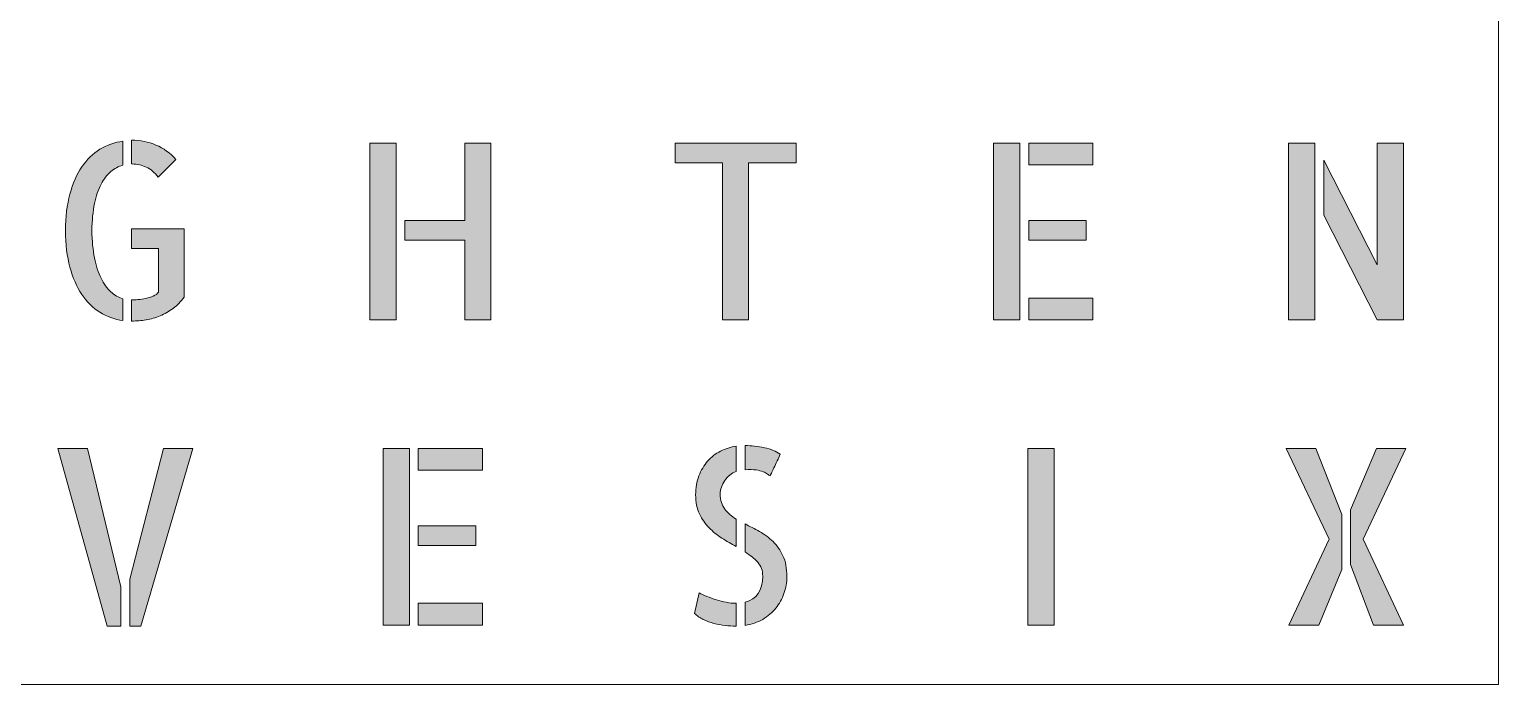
# Model space of a CAD drawing. Header units: millimetres. Extents: x 0 to 150, y -150 to 0.
# Drawn here: x 69.8 to 150, y -150 to -114.2 of the extents above; entities that cross this region are included whole.
import ezdxf

# ---------------------------------------------------------------- set-up
doc = ezdxf.new("R2010")
doc.units = ezdxf.units.MM
doc.header["$MEASUREMENT"] = 0
doc.layers.add('EN', color=7, linetype='Continuous', lineweight=0)
doc.layers.add('Laag 2', color=7, linetype='Continuous', lineweight=0)

# ---------------------------------------------------------------- blocks, each defined once
blk = doc.blocks.new('Block_67')
at = {"layer": 'EN', "true_color": 0x1d1d1b, "transparency": 33554687}
h = blk.add_hatch(color=250, dxfattribs=at)
h.dxf.hatch_style = 2
edge = h.paths.add_edge_path()
edge.add_spline(control_points=[(78.226, -125.11), (78.226, -125.11), (78.226, -128.841), (78.226, -128.841), (78.046, -129.095), (77.844, -129.302), (77.62, -129.463), (77.396, -129.625), (77.16, -129.758), (76.913, -129.863), (76.666, -129.967), (76.411, -130.041), (76.148, -130.085), (75.885, -130.128), (75.624, -130.151), (75.365, -130.151), (75.365, -130.151), (75.353, -130.151), (75.353, -130.151), (75.353, -130.151), (75.353, -128.998), (75.353, -128.998), (75.448, -128.998), (75.563, -128.992), (75.7, -128.979), (75.838, -128.966), (75.979, -128.944), (76.125, -128.913), (76.27, -128.883), (76.407, -128.841), (76.537, -128.789), (76.666, -128.737), (76.762, -128.663), (76.825, -128.566), (76.825, -128.566), (76.825, -126.184), (76.825, -126.184), (76.825, -126.184), (75.353, -126.184), (75.353, -126.184), (75.353, -126.184), (75.353, -125.11), (75.353, -125.11), (75.353, -125.11), (78.226, -125.11), (78.226, -125.11)], knot_values=[0, 0, 0, 0, 1, 1, 1, 2, 2, 2, 3, 3, 3, 4, 4, 4, 5, 5, 5, 6, 6, 6, 7, 7, 7, 8, 8, 8, 9, 9, 9, 10, 10, 10, 11, 11, 11, 12, 12, 12, 13, 13, 13, 14, 14, 14, 15, 15, 15, 15], degree=3, periodic=0)
edge = h.paths.add_edge_path()
edge.add_spline(control_points=[(76.802, -122.296), (76.613, -122.043), (76.397, -121.859), (76.154, -121.746), (75.911, -121.633), (75.659, -121.576), (75.4, -121.576), (75.4, -121.576), (75.353, -121.576), (75.353, -121.576), (75.353, -121.576), (75.353, -120.28), (75.353, -120.28), (75.353, -120.28), (75.365, -120.28), (75.365, -120.28), (75.836, -120.28), (76.275, -120.367), (76.684, -120.541), (77.092, -120.716), (77.457, -120.978), (77.779, -121.327), (77.779, -121.327), (76.802, -122.296), (76.802, -122.296)], knot_values=[0, 0, 0, 0, 1, 1, 1, 2, 2, 2, 3, 3, 3, 4, 4, 4, 5, 5, 5, 6, 6, 6, 7, 7, 7, 8, 8, 8, 8], degree=3, periodic=0)
edge = h.paths.add_edge_path()
edge.add_spline(control_points=[(71.75, -125.215), (71.75, -124.464), (71.829, -123.799), (71.986, -123.219), (72.143, -122.638), (72.359, -122.145), (72.633, -121.739), (72.908, -121.334), (73.238, -121.013), (73.623, -120.777), (74.007, -120.541), (74.423, -120.393), (74.871, -120.332), (74.871, -120.332), (74.871, -121.641), (74.871, -121.641), (74.635, -121.711), (74.417, -121.829), (74.217, -121.995), (74.017, -122.16), (73.84, -122.389), (73.687, -122.682), (73.534, -122.974), (73.414, -123.328), (73.328, -123.742), (73.242, -124.157), (73.194, -124.648), (73.187, -125.215), (73.194, -125.783), (73.242, -126.28), (73.328, -126.708), (73.414, -127.135), (73.534, -127.504), (73.687, -127.814), (73.84, -128.123), (74.017, -128.37), (74.217, -128.553), (74.417, -128.737), (74.635, -128.863), (74.871, -128.933), (74.871, -128.933), (74.871, -130.124), (74.871, -130.124), (74.423, -130.063), (74.007, -129.913), (73.623, -129.673), (73.238, -129.433), (72.908, -129.108), (72.633, -128.697), (72.359, -128.287), (72.143, -127.792), (71.986, -127.212), (71.829, -126.631), (71.75, -125.966), (71.75, -125.215)], knot_values=[0, 0, 0, 0, 1, 1, 1, 2, 2, 2, 3, 3, 3, 4, 4, 4, 5, 5, 5, 6, 6, 6, 7, 7, 7, 8, 8, 8, 9, 9, 9, 10, 10, 10, 11, 11, 11, 12, 12, 12, 13, 13, 13, 14, 14, 14, 15, 15, 15, 16, 16, 16, 17, 17, 17, 18, 18, 18, 18], degree=3, periodic=0)
at = {"layer": 'EN'}
for points, knots in [([(71.75, -125.215), (71.75, -124.464), (71.829, -123.799), (71.986, -123.219), (72.143, -122.638), (72.359, -122.145), (72.633, -121.739), (72.908, -121.334), (73.238, -121.013), (73.623, -120.777), (74.007, -120.541), (74.423, -120.393), (74.871, -120.332), (74.871, -120.332), (74.871, -121.641), (74.871, -121.641), (74.635, -121.711), (74.417, -121.829), (74.217, -121.995), (74.017, -122.16), (73.84, -122.389), (73.687, -122.682), (73.534, -122.974), (73.414, -123.328), (73.328, -123.742), (73.242, -124.157), (73.194, -124.648), (73.187, -125.215), (73.194, -125.783), (73.242, -126.28), (73.328, -126.708), (73.414, -127.135), (73.534, -127.504), (73.687, -127.814), (73.84, -128.123), (74.017, -128.37), (74.217, -128.553), (74.417, -128.737), (74.635, -128.863), (74.871, -128.933), (74.871, -128.933), (74.871, -130.124), (74.871, -130.124), (74.423, -130.063), (74.007, -129.913), (73.623, -129.673), (73.238, -129.433), (72.908, -129.108), (72.633, -128.697), (72.359, -128.287), (72.143, -127.792), (71.986, -127.212), (71.829, -126.631), (71.75, -125.966), (71.75, -125.215)], [0, 0, 0, 0, 1, 1, 1, 2, 2, 2, 3, 3, 3, 4, 4, 4, 5, 5, 5, 6, 6, 6, 7, 7, 7, 8, 8, 8, 9, 9, 9, 10, 10, 10, 11, 11, 11, 12, 12, 12, 13, 13, 13, 14, 14, 14, 15, 15, 15, 16, 16, 16, 17, 17, 17, 18, 18, 18, 18]), ([(76.802, -122.296), (76.613, -122.043), (76.397, -121.859), (76.154, -121.746), (75.911, -121.633), (75.659, -121.576), (75.4, -121.576), (75.4, -121.576), (75.353, -121.576), (75.353, -121.576), (75.353, -121.576), (75.353, -120.28), (75.353, -120.28), (75.353, -120.28), (75.365, -120.28), (75.365, -120.28), (75.836, -120.28), (76.275, -120.367), (76.684, -120.541), (77.092, -120.716), (77.457, -120.978), (77.779, -121.327), (77.779, -121.327), (76.802, -122.296), (76.802, -122.296)], [0, 0, 0, 0, 1, 1, 1, 2, 2, 2, 3, 3, 3, 4, 4, 4, 5, 5, 5, 6, 6, 6, 7, 7, 7, 8, 8, 8, 8]), ([(78.226, -125.11), (78.226, -125.11), (78.226, -128.841), (78.226, -128.841), (78.046, -129.095), (77.844, -129.302), (77.62, -129.463), (77.396, -129.625), (77.16, -129.758), (76.913, -129.863), (76.666, -129.967), (76.411, -130.041), (76.148, -130.085), (75.885, -130.128), (75.624, -130.151), (75.365, -130.151), (75.365, -130.151), (75.353, -130.151), (75.353, -130.151), (75.353, -130.151), (75.353, -128.998), (75.353, -128.998), (75.448, -128.998), (75.563, -128.992), (75.7, -128.979), (75.838, -128.966), (75.979, -128.944), (76.125, -128.913), (76.27, -128.883), (76.407, -128.841), (76.537, -128.789), (76.666, -128.737), (76.762, -128.663), (76.825, -128.566), (76.825, -128.566), (76.825, -126.184), (76.825, -126.184), (76.825, -126.184), (75.353, -126.184), (75.353, -126.184), (75.353, -126.184), (75.353, -125.11), (75.353, -125.11), (75.353, -125.11), (78.226, -125.11), (78.226, -125.11)], [0, 0, 0, 0, 1, 1, 1, 2, 2, 2, 3, 3, 3, 4, 4, 4, 5, 5, 5, 6, 6, 6, 7, 7, 7, 8, 8, 8, 9, 9, 9, 10, 10, 10, 11, 11, 11, 12, 12, 12, 13, 13, 13, 14, 14, 14, 15, 15, 15, 15])]:
    blk.add_open_spline(points, degree=3, knots=knots, dxfattribs=at)
blk = doc.blocks.new('Block_68')
at = {"layer": 'EN', "true_color": 0x1d1d1b, "transparency": 33554687}
h = blk.add_hatch(color=250, dxfattribs=at)
h.dxf.hatch_style = 2
edge = h.paths.add_edge_path()
edge.add_spline(control_points=[(94.97, -120.437), (94.97, -120.437), (94.97, -130.085), (94.97, -130.085), (94.97, -130.085), (93.556, -130.085), (93.556, -130.085), (93.556, -130.085), (93.556, -125.739), (93.556, -125.739), (93.556, -125.739), (90.283, -125.739), (90.283, -125.739), (90.283, -125.739), (90.283, -124.665), (90.283, -124.665), (90.283, -124.665), (93.556, -124.665), (93.556, -124.665), (93.556, -124.665), (93.556, -120.437), (93.556, -120.437), (93.556, -120.437), (94.97, -120.437), (94.97, -120.437)], knot_values=[0, 0, 0, 0, 1, 1, 1, 2, 2, 2, 3, 3, 3, 4, 4, 4, 5, 5, 5, 6, 6, 6, 7, 7, 7, 8, 8, 8, 8], degree=3, periodic=0)
edge = h.paths.add_edge_path()
edge.add_spline(control_points=[(88.364, -120.437), (88.364, -120.437), (89.801, -120.437), (89.801, -120.437), (89.801, -120.437), (89.801, -130.085), (89.801, -130.085), (89.801, -130.085), (88.364, -130.085), (88.364, -130.085), (88.364, -130.085), (88.364, -120.437), (88.364, -120.437)], knot_values=[0, 0, 0, 0, 1, 1, 1, 2, 2, 2, 3, 3, 3, 4, 4, 4, 4], degree=3, periodic=0)
at = {"layer": 'EN'}
for points, knots in [([(88.364, -120.437), (88.364, -120.437), (89.801, -120.437), (89.801, -120.437), (89.801, -120.437), (89.801, -130.085), (89.801, -130.085), (89.801, -130.085), (88.364, -130.085), (88.364, -130.085), (88.364, -130.085), (88.364, -120.437), (88.364, -120.437)], [0, 0, 0, 0, 1, 1, 1, 2, 2, 2, 3, 3, 3, 4, 4, 4, 4]), ([(94.97, -120.437), (94.97, -120.437), (94.97, -130.085), (94.97, -130.085), (94.97, -130.085), (93.556, -130.085), (93.556, -130.085), (93.556, -130.085), (93.556, -125.739), (93.556, -125.739), (93.556, -125.739), (90.283, -125.739), (90.283, -125.739), (90.283, -125.739), (90.283, -124.665), (90.283, -124.665), (90.283, -124.665), (93.556, -124.665), (93.556, -124.665), (93.556, -124.665), (93.556, -120.437), (93.556, -120.437), (93.556, -120.437), (94.97, -120.437), (94.97, -120.437)], [0, 0, 0, 0, 1, 1, 1, 2, 2, 2, 3, 3, 3, 4, 4, 4, 5, 5, 5, 6, 6, 6, 7, 7, 7, 8, 8, 8, 8])]:
    blk.add_open_spline(points, degree=3, knots=knots, dxfattribs=at)
blk = doc.blocks.new('Block_69')
at = {"layer": 'EN', "true_color": 0x1d1d1b, "transparency": 33554687}
h = blk.add_hatch(color=250, dxfattribs=at)
h.dxf.hatch_style = 2
edge = h.paths.add_edge_path()
edge.add_spline(control_points=[(111.636, -120.437), (111.636, -120.437), (111.636, -121.51), (111.636, -121.51), (111.636, -121.51), (109.046, -121.51), (109.046, -121.51), (109.046, -121.51), (109.046, -130.085), (109.046, -130.085), (109.046, -130.085), (107.621, -130.085), (107.621, -130.085), (107.621, -130.085), (107.621, -121.51), (107.621, -121.51), (107.621, -121.51), (105.031, -121.51), (105.031, -121.51), (105.031, -121.51), (105.031, -120.437), (105.031, -120.437), (105.031, -120.437), (111.636, -120.437), (111.636, -120.437)], knot_values=[0, 0, 0, 0, 1, 1, 1, 2, 2, 2, 3, 3, 3, 4, 4, 4, 5, 5, 5, 6, 6, 6, 7, 7, 7, 8, 8, 8, 8], degree=3, periodic=0)
at = {"layer": 'EN'}
blk.add_open_spline([(111.636, -120.437), (111.636, -120.437), (111.636, -121.51), (111.636, -121.51), (111.636, -121.51), (109.046, -121.51), (109.046, -121.51), (109.046, -121.51), (109.046, -130.085), (109.046, -130.085), (109.046, -130.085), (107.621, -130.085), (107.621, -130.085), (107.621, -130.085), (107.621, -121.51), (107.621, -121.51), (107.621, -121.51), (105.031, -121.51), (105.031, -121.51), (105.031, -121.51), (105.031, -120.437), (105.031, -120.437), (105.031, -120.437), (111.636, -120.437), (111.636, -120.437)], degree=3, knots=[0, 0, 0, 0, 1, 1, 1, 2, 2, 2, 3, 3, 3, 4, 4, 4, 5, 5, 5, 6, 6, 6, 7, 7, 7, 8, 8, 8, 8], dxfattribs=at)
blk = doc.blocks.new('Block_70')
at = {"layer": 'EN', "true_color": 0x1d1d1b, "transparency": 33554687}
h = blk.add_hatch(color=250, dxfattribs=at)
h.dxf.hatch_style = 2
edge = h.paths.add_edge_path()
edge.add_spline(control_points=[(124.341, -128.894), (124.341, -128.894), (127.85, -128.894), (127.85, -128.894), (127.85, -128.894), (127.85, -130.085), (127.85, -130.085), (127.85, -130.085), (124.341, -130.085), (124.341, -130.085), (124.341, -130.085), (124.341, -128.894), (124.341, -128.894)], knot_values=[0, 0, 0, 0, 1, 1, 1, 2, 2, 2, 3, 3, 3, 4, 4, 4, 4], degree=3, periodic=0)
edge = h.paths.add_edge_path()
edge.add_spline(control_points=[(127.485, -125.739), (127.485, -125.739), (124.341, -125.739), (124.341, -125.739), (124.341, -125.739), (124.341, -124.665), (124.341, -124.665), (124.341, -124.665), (127.485, -124.665), (127.485, -124.665), (127.485, -124.665), (127.485, -125.739), (127.485, -125.739)], knot_values=[0, 0, 0, 0, 1, 1, 1, 2, 2, 2, 3, 3, 3, 4, 4, 4, 4], degree=3, periodic=0)
edge = h.paths.add_edge_path()
edge.add_spline(control_points=[(127.85, -120.437), (127.85, -120.437), (127.85, -121.628), (127.85, -121.628), (127.85, -121.628), (124.341, -121.628), (124.341, -121.628), (124.341, -121.628), (124.341, -120.437), (124.341, -120.437), (124.341, -120.437), (127.85, -120.437), (127.85, -120.437)], knot_values=[0, 0, 0, 0, 1, 1, 1, 2, 2, 2, 3, 3, 3, 4, 4, 4, 4], degree=3, periodic=0)
edge = h.paths.add_edge_path()
edge.add_spline(control_points=[(122.422, -120.437), (122.422, -120.437), (123.858, -120.437), (123.858, -120.437), (123.858, -120.437), (123.858, -130.085), (123.858, -130.085), (123.858, -130.085), (122.422, -130.085), (122.422, -130.085), (122.422, -130.085), (122.422, -120.437), (122.422, -120.437)], knot_values=[0, 0, 0, 0, 1, 1, 1, 2, 2, 2, 3, 3, 3, 4, 4, 4, 4], degree=3, periodic=0)
at = {"layer": 'EN'}
for points in [[(122.422, -120.437), (122.422, -120.437), (123.858, -120.437), (123.858, -120.437), (123.858, -120.437), (123.858, -130.085), (123.858, -130.085), (123.858, -130.085), (122.422, -130.085), (122.422, -130.085), (122.422, -130.085), (122.422, -120.437), (122.422, -120.437)], [(127.85, -120.437), (127.85, -120.437), (127.85, -121.628), (127.85, -121.628), (127.85, -121.628), (124.341, -121.628), (124.341, -121.628), (124.341, -121.628), (124.341, -120.437), (124.341, -120.437), (124.341, -120.437), (127.85, -120.437), (127.85, -120.437)], [(127.485, -125.739), (127.485, -125.739), (124.341, -125.739), (124.341, -125.739), (124.341, -125.739), (124.341, -124.665), (124.341, -124.665), (124.341, -124.665), (127.485, -124.665), (127.485, -124.665), (127.485, -124.665), (127.485, -125.739), (127.485, -125.739)], [(124.341, -128.894), (124.341, -128.894), (127.85, -128.894), (127.85, -128.894), (127.85, -128.894), (127.85, -130.085), (127.85, -130.085), (127.85, -130.085), (124.341, -130.085), (124.341, -130.085), (124.341, -130.085), (124.341, -128.894), (124.341, -128.894)]]:
    blk.add_open_spline(points, degree=3, knots=[0, 0, 0, 0, 1, 1, 1, 2, 2, 2, 3, 3, 3, 4, 4, 4, 4], dxfattribs=at)
blk = doc.blocks.new('Block_71')
at = {"layer": 'EN', "true_color": 0x1d1d1b, "transparency": 33554687}
h = blk.add_hatch(color=250, dxfattribs=at)
h.dxf.hatch_style = 2
edge = h.paths.add_edge_path()
edge.add_spline(control_points=[(143.374, -120.437), (143.374, -120.437), (144.81, -120.437), (144.81, -120.437), (144.81, -120.437), (144.81, -130.085), (144.81, -130.085), (144.81, -130.085), (143.374, -130.085), (143.374, -130.085), (143.374, -130.085), (140.454, -124.377), (140.454, -124.377), (140.454, -124.377), (140.454, -121.366), (140.454, -121.366), (140.454, -121.366), (143.374, -127.087), (143.374, -127.087), (143.374, -127.087), (143.374, -120.437), (143.374, -120.437)], knot_values=[0, 0, 0, 0, 1, 1, 1, 2, 2, 2, 3, 3, 3, 4, 4, 4, 5, 5, 5, 6, 6, 6, 7, 7, 7, 7], degree=3, periodic=0)
edge = h.paths.add_edge_path()
edge.add_spline(control_points=[(138.535, -130.085), (138.535, -130.085), (138.535, -120.437), (138.535, -120.437), (138.535, -120.437), (139.971, -120.437), (139.971, -120.437), (139.971, -120.437), (139.971, -130.085), (139.971, -130.085), (139.971, -130.085), (138.535, -130.085), (138.535, -130.085)], knot_values=[0, 0, 0, 0, 1, 1, 1, 2, 2, 2, 3, 3, 3, 4, 4, 4, 4], degree=3, periodic=0)
at = {"layer": 'EN'}
for points, knots in [([(138.535, -130.085), (138.535, -130.085), (138.535, -120.437), (138.535, -120.437), (138.535, -120.437), (139.971, -120.437), (139.971, -120.437), (139.971, -120.437), (139.971, -130.085), (139.971, -130.085), (139.971, -130.085), (138.535, -130.085), (138.535, -130.085)], [0, 0, 0, 0, 1, 1, 1, 2, 2, 2, 3, 3, 3, 4, 4, 4, 4]), ([(143.374, -120.437), (143.374, -120.437), (144.81, -120.437), (144.81, -120.437), (144.81, -120.437), (144.81, -130.085), (144.81, -130.085), (144.81, -130.085), (143.374, -130.085), (143.374, -130.085), (143.374, -130.085), (140.454, -124.377), (140.454, -124.377), (140.454, -124.377), (140.454, -121.366), (140.454, -121.366), (140.454, -121.366), (143.374, -127.087), (143.374, -127.087), (143.374, -127.087), (143.374, -120.437), (143.374, -120.437)], [0, 0, 0, 0, 1, 1, 1, 2, 2, 2, 3, 3, 3, 4, 4, 4, 5, 5, 5, 6, 6, 6, 7, 7, 7, 7])]:
    blk.add_open_spline(points, degree=3, knots=knots, dxfattribs=at)
blk = doc.blocks.new('Block_76')
at = {"layer": 'EN', "true_color": 0x1d1d1b, "transparency": 33554687}
h = blk.add_hatch(color=250, dxfattribs=at)
h.dxf.hatch_style = 2
edge = h.paths.add_edge_path()
edge.add_spline(control_points=[(77.09, -137.103), (77.09, -137.103), (78.691, -137.103), (78.691, -137.103), (78.691, -137.103), (75.865, -146.804), (75.865, -146.804), (75.865, -146.804), (75.253, -146.804), (75.253, -146.804), (75.253, -146.804), (75.253, -144.251), (75.253, -144.251), (75.253, -144.251), (77.09, -137.103), (77.09, -137.103)], knot_values=[0, 0, 0, 0, 1, 1, 1, 2, 2, 2, 3, 3, 3, 4, 4, 4, 5, 5, 5, 5], degree=3, periodic=0)
edge = h.paths.add_edge_path()
edge.add_spline(control_points=[(71.332, -137.103), (71.332, -137.103), (72.945, -137.103), (72.945, -137.103), (72.945, -137.103), (74.77, -144.67), (74.77, -144.67), (74.77, -144.67), (74.77, -146.804), (74.77, -146.804), (74.77, -146.804), (74.029, -146.804), (74.029, -146.804), (74.029, -146.804), (71.332, -137.103), (71.332, -137.103)], knot_values=[0, 0, 0, 0, 1, 1, 1, 2, 2, 2, 3, 3, 3, 4, 4, 4, 5, 5, 5, 5], degree=3, periodic=0)
at = {"layer": 'EN'}
for points in [[(71.332, -137.103), (71.332, -137.103), (72.945, -137.103), (72.945, -137.103), (72.945, -137.103), (74.77, -144.67), (74.77, -144.67), (74.77, -144.67), (74.77, -146.804), (74.77, -146.804), (74.77, -146.804), (74.029, -146.804), (74.029, -146.804), (74.029, -146.804), (71.332, -137.103), (71.332, -137.103)], [(77.09, -137.103), (77.09, -137.103), (78.691, -137.103), (78.691, -137.103), (78.691, -137.103), (75.865, -146.804), (75.865, -146.804), (75.865, -146.804), (75.253, -146.804), (75.253, -146.804), (75.253, -146.804), (75.253, -144.251), (75.253, -144.251), (75.253, -144.251), (77.09, -137.103), (77.09, -137.103)]]:
    blk.add_open_spline(points, degree=3, knots=[0, 0, 0, 0, 1, 1, 1, 2, 2, 2, 3, 3, 3, 4, 4, 4, 5, 5, 5, 5], dxfattribs=at)
blk = doc.blocks.new('Block_77')
at = {"layer": 'EN', "true_color": 0x1d1d1b, "transparency": 33554687}
h = blk.add_hatch(color=250, dxfattribs=at)
h.dxf.hatch_style = 2
edge = h.paths.add_edge_path()
edge.add_spline(control_points=[(91.007, -145.56), (91.007, -145.56), (94.516, -145.56), (94.516, -145.56), (94.516, -145.56), (94.516, -146.751), (94.516, -146.751), (94.516, -146.751), (91.007, -146.751), (91.007, -146.751), (91.007, -146.751), (91.007, -145.56), (91.007, -145.56)], knot_values=[0, 0, 0, 0, 1, 1, 1, 2, 2, 2, 3, 3, 3, 4, 4, 4, 4], degree=3, periodic=0)
edge = h.paths.add_edge_path()
edge.add_spline(control_points=[(94.151, -142.405), (94.151, -142.405), (91.007, -142.405), (91.007, -142.405), (91.007, -142.405), (91.007, -141.332), (91.007, -141.332), (91.007, -141.332), (94.151, -141.332), (94.151, -141.332), (94.151, -141.332), (94.151, -142.405), (94.151, -142.405)], knot_values=[0, 0, 0, 0, 1, 1, 1, 2, 2, 2, 3, 3, 3, 4, 4, 4, 4], degree=3, periodic=0)
edge = h.paths.add_edge_path()
edge.add_spline(control_points=[(94.516, -137.103), (94.516, -137.103), (94.516, -138.294), (94.516, -138.294), (94.516, -138.294), (91.007, -138.294), (91.007, -138.294), (91.007, -138.294), (91.007, -137.103), (91.007, -137.103), (91.007, -137.103), (94.516, -137.103), (94.516, -137.103)], knot_values=[0, 0, 0, 0, 1, 1, 1, 2, 2, 2, 3, 3, 3, 4, 4, 4, 4], degree=3, periodic=0)
edge = h.paths.add_edge_path()
edge.add_spline(control_points=[(89.088, -137.103), (89.088, -137.103), (90.525, -137.103), (90.525, -137.103), (90.525, -137.103), (90.525, -146.751), (90.525, -146.751), (90.525, -146.751), (89.088, -146.751), (89.088, -146.751), (89.088, -146.751), (89.088, -137.103), (89.088, -137.103)], knot_values=[0, 0, 0, 0, 1, 1, 1, 2, 2, 2, 3, 3, 3, 4, 4, 4, 4], degree=3, periodic=0)
at = {"layer": 'EN'}
for points in [[(89.088, -137.103), (89.088, -137.103), (90.525, -137.103), (90.525, -137.103), (90.525, -137.103), (90.525, -146.751), (90.525, -146.751), (90.525, -146.751), (89.088, -146.751), (89.088, -146.751), (89.088, -146.751), (89.088, -137.103), (89.088, -137.103)], [(94.516, -137.103), (94.516, -137.103), (94.516, -138.294), (94.516, -138.294), (94.516, -138.294), (91.007, -138.294), (91.007, -138.294), (91.007, -138.294), (91.007, -137.103), (91.007, -137.103), (91.007, -137.103), (94.516, -137.103), (94.516, -137.103)], [(94.151, -142.405), (94.151, -142.405), (91.007, -142.405), (91.007, -142.405), (91.007, -142.405), (91.007, -141.332), (91.007, -141.332), (91.007, -141.332), (94.151, -141.332), (94.151, -141.332), (94.151, -141.332), (94.151, -142.405), (94.151, -142.405)], [(91.007, -145.56), (91.007, -145.56), (94.516, -145.56), (94.516, -145.56), (94.516, -145.56), (94.516, -146.751), (94.516, -146.751), (94.516, -146.751), (91.007, -146.751), (91.007, -146.751), (91.007, -146.751), (91.007, -145.56), (91.007, -145.56)]]:
    blk.add_open_spline(points, degree=3, knots=[0, 0, 0, 0, 1, 1, 1, 2, 2, 2, 3, 3, 3, 4, 4, 4, 4], dxfattribs=at)
blk = doc.blocks.new('Block_78')
at = {"layer": 'EN', "true_color": 0x1d1d1b, "transparency": 33554687}
h = blk.add_hatch(color=250, dxfattribs=at)
h.dxf.hatch_style = 2
edge = h.paths.add_edge_path()
edge.add_spline(control_points=[(108.852, -141.227), (109.111, -141.358), (109.376, -141.497), (109.646, -141.646), (109.917, -141.794), (110.162, -141.975), (110.382, -142.189), (110.602, -142.403), (110.783, -142.662), (110.924, -142.968), (111.065, -143.274), (111.136, -143.653), (111.136, -144.107), (111.136, -144.421), (111.083, -144.727), (110.977, -145.023), (110.871, -145.32), (110.722, -145.588), (110.529, -145.828), (110.337, -146.069), (110.1, -146.272), (109.817, -146.437), (109.534, -146.603), (109.212, -146.712), (108.852, -146.765), (108.852, -146.765), (108.852, -145.508), (108.852, -145.508), (109.495, -145.333), (109.817, -144.858), (109.817, -144.081), (109.817, -143.775), (109.727, -143.522), (109.546, -143.321), (109.366, -143.121), (109.134, -142.933), (108.852, -142.759), (108.852, -142.759), (108.852, -141.227), (108.852, -141.227)], knot_values=[0, 0, 0, 0, 1, 1, 1, 2, 2, 2, 3, 3, 3, 4, 4, 4, 5, 5, 5, 6, 6, 6, 7, 7, 7, 8, 8, 8, 9, 9, 9, 10, 10, 10, 11, 11, 11, 12, 12, 12, 13, 13, 13, 13], degree=3, periodic=0)
edge = h.paths.add_edge_path()
edge.add_spline(control_points=[(110.217, -138.596), (110.178, -138.578), (110.131, -138.548), (110.076, -138.504), (110.021, -138.46), (109.942, -138.419), (109.841, -138.379), (109.738, -138.34), (109.609, -138.307), (109.452, -138.281), (109.295, -138.255), (109.095, -138.251), (108.852, -138.268), (108.852, -138.268), (108.852, -136.946), (108.852, -136.946), (109.197, -136.955), (109.548, -136.996), (109.905, -137.07), (110.262, -137.144), (110.551, -137.26), (110.771, -137.417), (110.724, -137.531), (110.669, -137.655), (110.606, -137.79), (110.543, -137.926), (110.484, -138.052), (110.429, -138.17), (110.374, -138.288), (110.327, -138.386), (110.288, -138.465), (110.249, -138.543), (110.225, -138.587), (110.217, -138.596)], knot_values=[0, 0, 0, 0, 1, 1, 1, 2, 2, 2, 3, 3, 3, 4, 4, 4, 5, 5, 5, 6, 6, 6, 7, 7, 7, 8, 8, 8, 9, 9, 9, 10, 10, 10, 11, 11, 11, 11], degree=3, periodic=0)
edge = h.paths.add_edge_path()
edge.add_spline(control_points=[(106.155, -139.643), (106.155, -139.259), (106.214, -138.914), (106.332, -138.609), (106.449, -138.303), (106.608, -138.035), (106.809, -137.803), (107.009, -137.572), (107.244, -137.389), (107.515, -137.254), (107.786, -137.118), (108.07, -137.029), (108.369, -136.985), (108.369, -136.985), (108.369, -138.36), (108.369, -138.36), (108.117, -138.456), (107.909, -138.624), (107.745, -138.864), (107.58, -139.104), (107.497, -139.346), (107.497, -139.59), (107.497, -139.931), (107.58, -140.206), (107.745, -140.415), (107.909, -140.625), (108.117, -140.808), (108.369, -140.965), (108.369, -140.965), (108.369, -142.457), (108.369, -142.457), (108.11, -142.318), (107.851, -142.167), (107.592, -142.006), (107.333, -141.844), (107.097, -141.654), (106.885, -141.436), (106.673, -141.218), (106.499, -140.965), (106.361, -140.677), (106.224, -140.389), (106.155, -140.044), (106.155, -139.643)], knot_values=[0, 0, 0, 0, 1, 1, 1, 2, 2, 2, 3, 3, 3, 4, 4, 4, 5, 5, 5, 6, 6, 6, 7, 7, 7, 8, 8, 8, 9, 9, 9, 10, 10, 10, 11, 11, 11, 12, 12, 12, 13, 13, 13, 14, 14, 14, 14], degree=3, periodic=0)
edge = h.paths.add_edge_path()
edge.add_spline(control_points=[(106.344, -144.984), (106.453, -145.054), (106.593, -145.122), (106.761, -145.187), (106.93, -145.252), (107.105, -145.313), (107.285, -145.37), (107.466, -145.427), (107.646, -145.473), (107.827, -145.508), (108.008, -145.543), (108.176, -145.56), (108.333, -145.56), (108.333, -145.56), (108.369, -145.56), (108.369, -145.56), (108.369, -145.56), (108.369, -146.804), (108.369, -146.804), (108.369, -146.804), (108.345, -146.804), (108.345, -146.804), (108.157, -146.804), (107.962, -146.793), (107.762, -146.771), (107.562, -146.749), (107.36, -146.712), (107.156, -146.66), (106.952, -146.607), (106.757, -146.535), (106.573, -146.444), (106.389, -146.352), (106.23, -146.241), (106.096, -146.11), (106.096, -146.11), (106.344, -144.984), (106.344, -144.984)], knot_values=[0, 0, 0, 0, 1, 1, 1, 2, 2, 2, 3, 3, 3, 4, 4, 4, 5, 5, 5, 6, 6, 6, 7, 7, 7, 8, 8, 8, 9, 9, 9, 10, 10, 10, 11, 11, 11, 12, 12, 12, 12], degree=3, periodic=0)
at = {"layer": 'EN'}
for points, knots in [([(106.155, -139.643), (106.155, -139.259), (106.214, -138.914), (106.332, -138.609), (106.449, -138.303), (106.608, -138.035), (106.809, -137.803), (107.009, -137.572), (107.244, -137.389), (107.515, -137.254), (107.786, -137.118), (108.07, -137.029), (108.369, -136.985), (108.369, -136.985), (108.369, -138.36), (108.369, -138.36), (108.117, -138.456), (107.909, -138.624), (107.745, -138.864), (107.58, -139.104), (107.497, -139.346), (107.497, -139.59), (107.497, -139.931), (107.58, -140.206), (107.745, -140.415), (107.909, -140.625), (108.117, -140.808), (108.369, -140.965), (108.369, -140.965), (108.369, -142.457), (108.369, -142.457), (108.11, -142.318), (107.851, -142.167), (107.592, -142.006), (107.333, -141.844), (107.097, -141.654), (106.885, -141.436), (106.673, -141.218), (106.499, -140.965), (106.361, -140.677), (106.224, -140.389), (106.155, -140.044), (106.155, -139.643)], [0, 0, 0, 0, 1, 1, 1, 2, 2, 2, 3, 3, 3, 4, 4, 4, 5, 5, 5, 6, 6, 6, 7, 7, 7, 8, 8, 8, 9, 9, 9, 10, 10, 10, 11, 11, 11, 12, 12, 12, 13, 13, 13, 14, 14, 14, 14]), ([(110.217, -138.596), (110.178, -138.578), (110.131, -138.548), (110.076, -138.504), (110.021, -138.46), (109.942, -138.419), (109.841, -138.379), (109.738, -138.34), (109.609, -138.307), (109.452, -138.281), (109.295, -138.255), (109.095, -138.251), (108.852, -138.268), (108.852, -138.268), (108.852, -136.946), (108.852, -136.946), (109.197, -136.955), (109.548, -136.996), (109.905, -137.07), (110.262, -137.144), (110.551, -137.26), (110.771, -137.417), (110.724, -137.531), (110.669, -137.655), (110.606, -137.79), (110.543, -137.926), (110.484, -138.052), (110.429, -138.17), (110.374, -138.288), (110.327, -138.386), (110.288, -138.465), (110.249, -138.543), (110.225, -138.587), (110.217, -138.596)], [0, 0, 0, 0, 1, 1, 1, 2, 2, 2, 3, 3, 3, 4, 4, 4, 5, 5, 5, 6, 6, 6, 7, 7, 7, 8, 8, 8, 9, 9, 9, 10, 10, 10, 11, 11, 11, 11]), ([(108.852, -141.227), (109.111, -141.358), (109.376, -141.497), (109.646, -141.646), (109.917, -141.794), (110.162, -141.975), (110.382, -142.189), (110.602, -142.403), (110.783, -142.662), (110.924, -142.968), (111.065, -143.274), (111.136, -143.653), (111.136, -144.107), (111.136, -144.421), (111.083, -144.727), (110.977, -145.023), (110.871, -145.32), (110.722, -145.588), (110.529, -145.828), (110.337, -146.069), (110.1, -146.272), (109.817, -146.437), (109.534, -146.603), (109.212, -146.712), (108.852, -146.765), (108.852, -146.765), (108.852, -145.508), (108.852, -145.508), (109.495, -145.333), (109.817, -144.858), (109.817, -144.081), (109.817, -143.775), (109.727, -143.522), (109.546, -143.321), (109.366, -143.121), (109.134, -142.933), (108.852, -142.759), (108.852, -142.759), (108.852, -141.227), (108.852, -141.227)], [0, 0, 0, 0, 1, 1, 1, 2, 2, 2, 3, 3, 3, 4, 4, 4, 5, 5, 5, 6, 6, 6, 7, 7, 7, 8, 8, 8, 9, 9, 9, 10, 10, 10, 11, 11, 11, 12, 12, 12, 13, 13, 13, 13]), ([(106.344, -144.984), (106.453, -145.054), (106.593, -145.122), (106.761, -145.187), (106.93, -145.252), (107.105, -145.313), (107.285, -145.37), (107.466, -145.427), (107.646, -145.473), (107.827, -145.508), (108.008, -145.543), (108.176, -145.56), (108.333, -145.56), (108.333, -145.56), (108.369, -145.56), (108.369, -145.56), (108.369, -145.56), (108.369, -146.804), (108.369, -146.804), (108.369, -146.804), (108.345, -146.804), (108.345, -146.804), (108.157, -146.804), (107.962, -146.793), (107.762, -146.771), (107.562, -146.749), (107.36, -146.712), (107.156, -146.66), (106.952, -146.607), (106.757, -146.535), (106.573, -146.444), (106.389, -146.352), (106.23, -146.241), (106.096, -146.11), (106.096, -146.11), (106.344, -144.984), (106.344, -144.984)], [0, 0, 0, 0, 1, 1, 1, 2, 2, 2, 3, 3, 3, 4, 4, 4, 5, 5, 5, 6, 6, 6, 7, 7, 7, 8, 8, 8, 9, 9, 9, 10, 10, 10, 11, 11, 11, 12, 12, 12, 12])]:
    blk.add_open_spline(points, degree=3, knots=knots, dxfattribs=at)
blk = doc.blocks.new('Block_79')
at = {"layer": 'EN', "true_color": 0x1d1d1b, "transparency": 33554687}
h = blk.add_hatch(color=250, dxfattribs=at)
h.dxf.hatch_style = 2
edge = h.paths.add_edge_path()
edge.add_spline(control_points=[(125.73, -146.751), (125.73, -146.751), (124.294, -146.751), (124.294, -146.751), (124.294, -146.751), (124.294, -137.103), (124.294, -137.103), (124.294, -137.103), (125.73, -137.103), (125.73, -137.103), (125.73, -137.103), (125.73, -146.751), (125.73, -146.751)], knot_values=[0, 0, 0, 0, 1, 1, 1, 2, 2, 2, 3, 3, 3, 4, 4, 4, 4], degree=3, periodic=0)
at = {"layer": 'EN'}
blk.add_open_spline([(125.73, -146.751), (125.73, -146.751), (124.294, -146.751), (124.294, -146.751), (124.294, -146.751), (124.294, -137.103), (124.294, -137.103), (124.294, -137.103), (125.73, -137.103), (125.73, -137.103), (125.73, -137.103), (125.73, -146.751), (125.73, -146.751)], degree=3, knots=[0, 0, 0, 0, 1, 1, 1, 2, 2, 2, 3, 3, 3, 4, 4, 4, 4], dxfattribs=at)
blk = doc.blocks.new('Block_80')
at = {"layer": 'EN', "true_color": 0x1d1d1b, "transparency": 33554687}
h = blk.add_hatch(color=250, dxfattribs=at)
h.dxf.hatch_style = 2
edge = h.paths.add_edge_path()
edge.add_spline(control_points=[(144.94, -137.103), (144.94, -137.103), (142.597, -142.065), (142.597, -142.065), (142.597, -142.065), (144.799, -146.751), (144.799, -146.751), (144.799, -146.751), (143.162, -146.751), (143.162, -146.751), (143.162, -146.751), (141.914, -143.439), (141.914, -143.439), (141.914, -143.439), (141.914, -140.454), (141.914, -140.454), (141.914, -140.454), (143.327, -137.103), (143.327, -137.103), (143.327, -137.103), (144.94, -137.103), (144.94, -137.103)], knot_values=[0, 0, 0, 0, 1, 1, 1, 2, 2, 2, 3, 3, 3, 4, 4, 4, 5, 5, 5, 6, 6, 6, 7, 7, 7, 7], degree=3, periodic=0)
edge = h.paths.add_edge_path()
edge.add_spline(control_points=[(138.405, -137.103), (138.405, -137.103), (140.018, -137.103), (140.018, -137.103), (140.018, -137.103), (141.432, -140.716), (141.432, -140.716), (141.432, -140.716), (141.432, -143.714), (141.432, -143.714), (141.432, -143.714), (140.183, -146.751), (140.183, -146.751), (140.183, -146.751), (138.547, -146.751), (138.547, -146.751), (138.547, -146.751), (140.748, -142.065), (140.748, -142.065), (140.748, -142.065), (138.405, -137.103), (138.405, -137.103)], knot_values=[0, 0, 0, 0, 1, 1, 1, 2, 2, 2, 3, 3, 3, 4, 4, 4, 5, 5, 5, 6, 6, 6, 7, 7, 7, 7], degree=3, periodic=0)
at = {"layer": 'EN'}
for points in [[(138.405, -137.103), (138.405, -137.103), (140.018, -137.103), (140.018, -137.103), (140.018, -137.103), (141.432, -140.716), (141.432, -140.716), (141.432, -140.716), (141.432, -143.714), (141.432, -143.714), (141.432, -143.714), (140.183, -146.751), (140.183, -146.751), (140.183, -146.751), (138.547, -146.751), (138.547, -146.751), (138.547, -146.751), (140.748, -142.065), (140.748, -142.065), (140.748, -142.065), (138.405, -137.103), (138.405, -137.103)], [(144.94, -137.103), (144.94, -137.103), (142.597, -142.065), (142.597, -142.065), (142.597, -142.065), (144.799, -146.751), (144.799, -146.751), (144.799, -146.751), (143.162, -146.751), (143.162, -146.751), (143.162, -146.751), (141.914, -143.439), (141.914, -143.439), (141.914, -143.439), (141.914, -140.454), (141.914, -140.454), (141.914, -140.454), (143.327, -137.103), (143.327, -137.103), (143.327, -137.103), (144.94, -137.103), (144.94, -137.103)]]:
    blk.add_open_spline(points, degree=3, knots=[0, 0, 0, 0, 1, 1, 1, 2, 2, 2, 3, 3, 3, 4, 4, 4, 5, 5, 5, 6, 6, 6, 7, 7, 7, 7], dxfattribs=at)

msp = doc.modelspace()

# ---------------------------------------------------------------- linework, layer by layer
at = {"layer": 'Laag 2', "color": 250, "lineweight": 18, "true_color": 0x1d1d1b}
msp.add_lwpolyline([(150, -150), (0, -150), (0, 0), (150, 0)], close=True, dxfattribs=at)

# ---------------------------------------------------------------- block references
at = {"layer": 'EN'}
for name in ['Block_67', 'Block_68', 'Block_69', 'Block_70', 'Block_71', 'Block_76', 'Block_77', 'Block_78', 'Block_79', 'Block_80']:
    msp.add_blockref(name, (0, 0), dxfattribs=at)

doc.saveas('drawing.dxf')
